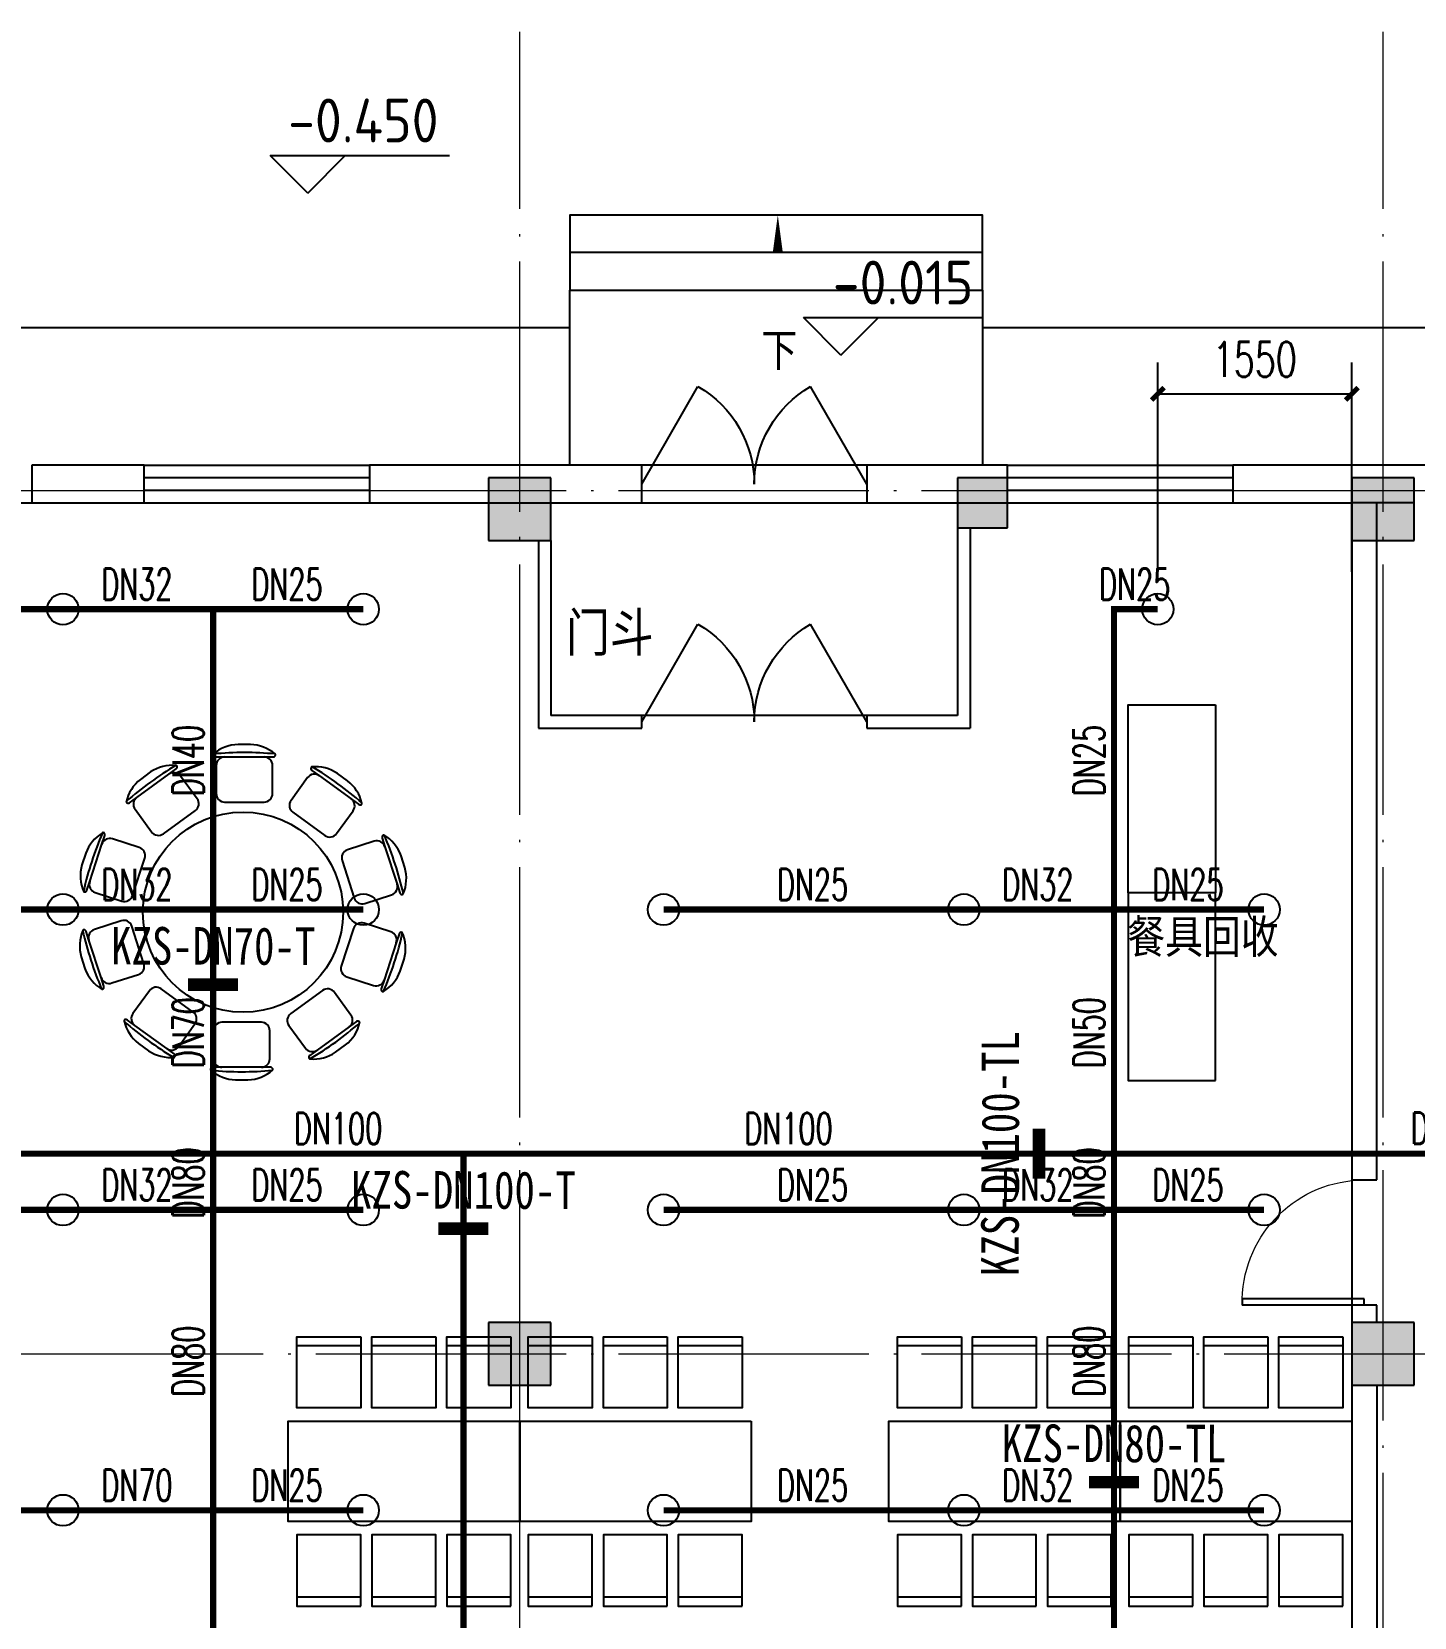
# Model space of a CAD drawing. Extents: x 1475400 to 1714963, y -629303 to -315532.
# Drawn here: x 1611445 to 1622495, y -374917 to -362248 of the extents above; entities that cross this region are included whole.
import ezdxf
from ezdxf.enums import TextEntityAlignment as Align

# ---------------------------------------------------------------- set-up
doc = ezdxf.new("R2010")
doc.units = 0
doc.header["$LTSCALE"] = 1000
doc.linetypes.add('DOTE', pattern=[2.42, 2, -0.2, 0.02, -0.2])
for name, color, linetype in [('A-ANNO-IDEN', 3, 'Continuous'), ('A-ANNO-IDEN-LEVL', 3, 'Continuous'), ('A-ANNO-TXT', 7, 'Continuous'), ('COLUMN', 255, 'Continuous'), ('E2-楼梯、坡道', 52, 'Continuous'), ('fur', 253, 'Continuous'), ('P-ANNO-DIMS', 4, 'Continuous'), ('P-SPRN-IDEN', 4, 'Continuous'), ('P-SPRN-NAZL', 3, 'Continuous'), ('P-SPRN-PIPE', 6, 'Continuous'), ('PUB_HATCH', 8, 'Continuous'), ('PUB_TEXT', 7, 'Continuous'), ('WALL', 2, 'Continuous'), ('WALL-MOVE', 6, 'Continuous'), ('WINDOW', 4, 'Continuous'), ('建筑底图', 7, 'Continuous'), ('抗震支吊架', 2, 'Continuous'), ('洁具', 253, 'Continuous')]:
    doc.layers.add(name, color=color, linetype=linetype)
doc.layers.add('DOTE', color=8, linetype='DOTE', lineweight=9)
doc.styles.add('-黑体_T3', font='', dxfattribs={"width": 0.8})
doc.styles.add('_TWT_PIPEDN', font='SIMPLEX', dxfattribs={"width": 0.8, "height": 2.5, "bigfont": 'HZTXT'})
doc.styles.add('A_DIM_T3', font='SIMPLEX', dxfattribs={"width": 0.7, "bigfont": 'HZ'})
doc.styles.add('kzcad', font='', dxfattribs={"width": 0.8})
doc.styles.get("Standard").update_dxf_attribs({"font": 'geniso.shx', "bigfont": 'hztxt.shx'})
doc.styles.get('-黑体_T3').set_extended_font_data('SimHei')
doc.styles.get('kzcad').set_extended_font_data('SimSun')
doc.dimstyles.new('_TWT_ARCH&&100', dxfattribs={"dimtxt": 280, "dimasz": 100, "dimexe": 250, "dimexo": 300, "dimgap": 135, "dimtad": 1, "dimdec": 0, "dimzin": 0, "dimdsep": 46, "dimtxsty": 'A_DIM_T3', "dimblk": 'ARCHTICK', "dimcen": 0.09, "dimclrt": 7, "dimazin": 2, "dimtfac": 1, "dimtdec": 0, "dimtix": 1, "dimtmove": 2, "dimatfit": 3, "dimfxl": 1, "dimtolj": 1, "dimtzin": 0, "dimarcsym": 0})

# ---------------------------------------------------------------- blocks, each defined once
blk = doc.blocks.new('$DorLib2D$00000231')
at = {"color": 0}
for p, q in [((-0.5, 0), (-0.25, 0.433)), ((0.5, 0), (0.25, 0.433))]:
    blk.add_line(p, q, dxfattribs=at)
for centre, start, end in [((-0.5, 0), 0, 60), ((0.5, 0), 120, 180)]:
    blk.add_arc(centre, 0.5, start, end, dxfattribs=at)
blk = doc.blocks.new('$DorLib2D$00000001')
for p, q in [((0.45, 0.975), (0.5, 0.975)), ((0.45, 0), (0.45, 0.975)), ((0.5, 0), (0.5, 0.975)), ((0.5, 0), (0.45, 0))]:
    blk.add_line(p, q)
at = {"lineweight": 13}
blk.add_arc((0.475, 0), 0.975, 91.4693, 180, dxfattribs=at)
blk = doc.blocks.new('$WINLIB2D$00000001')
at = {"color": 0}
for points in [[(-0.5, 0.5), (-0.5, -0.5)], [(-0.5, 0.5), (0.5, 0.5)], [(0.5, -0.5), (0.5, 0.5)], [(0.5, 0.1667), (-0.5, 0.1667)], [(0.5, -0.1667), (-0.5, -0.1667)], [(-0.5, -0.5), (0.5, -0.5)]]:
    blk.add_lwpolyline(points, dxfattribs=at)
blk = doc.blocks.new('$plan$00002719')
at = {"layer": 'fur'}
for p, q in [((-853, 1004), (-343, 1004)), ((-254, 1004), (256, 1004)), ((345, 1004), (856, 1004)), ((-853, -1004), (-343, -1004)), ((-254, -1004), (256, -1004)), ((345, -1004), (856, -1004))]:
    blk.add_line(p, q, dxfattribs=at)
for points in [[(-853, 1076), (-853, 507), (-343, 507), (-343, 1076), (-853, 1076)], [(-254, 1076), (-254, 507), (256, 507), (256, 1076), (-254, 1076)], [(345, 1076), (345, 507), (856, 507), (856, 1076), (345, 1076)], [(-925, -400), (-925, 400), (925, 400), (925, -400), (-925, -400)], [(-853, -1076), (-853, -507), (-343, -507), (-343, -1076), (-853, -1076)], [(-254, -1076), (-254, -507), (256, -507), (256, -1076), (-254, -1076)], [(345, -1076), (345, -507), (856, -507), (856, -1076), (345, -1076)]]:
    blk.add_lwpolyline(points, close=True, dxfattribs=at)
blk = doc.blocks.new('$plan$00002741')
at = {"layer": 'fur'}
for p, q in [((-147, 1240, 0), (168, 1240, 0)), ((-848, 917, 0), (-593, 1102, 0)), ((610, 1090, 0), (865, 905, 0)), ((-1225, 244, 0), (-1128, 543, 0)), ((1134, 523, 0), (1231, 223, 0)), ((-1134, -523, 0), (-1231, -223, 0)), ((1225, -244, 0), (1128, -543, 0)), ((-610, -1090, 0), (-865, -905, 0)), ((848, -917, 0), (593, -1102, 0)), ((147, -1240, 0), (-168, -1240, 0))]:
    blk.add_line(p, q, dxfattribs=at)
at = {"layer": 'fur', "elevation": 0}
for points in [[(-239, 1260, 0.414214), (-219, 1240), (-147, 1240, 0.414214), (-214, 1173), (-214, 948, 0.414214), (-147, 880), (168, 880, 0.414214), (236, 948), (236, 1173, 0.414214), (168, 1240), (241, 1240, 0.302537), (259, 1253, 0.324647), (256, 1264, 0.171658), (60, 1340), (-39, 1340, 0.176269)], [(-934, 879, 0.414214), (-906, 874), (-848, 917, 0.414214), (-863, 823), (-731, 641, 0.414214), (-636, 626), (-381, 811, 0.414214), (-366, 905), (-499, 1087, 0.414214), (-593, 1102), (-534, 1145, 0.302537), (-527, 1166, 0.324647), (-536, 1173, 0.171658), (-739, 1120), (-819, 1061, 0.176269)], [(547, 1160, 0.414214), (551, 1132), (610, 1090, 0.414214), (516, 1075), (384, 893, 0.414214), (399, 798), (653, 613, 0.414214), (748, 628), (880, 810, 0.414214), (865, 905), (924, 862, 0.302537), (946, 861, 0.324647), (950, 872, 0.171658), (836, 1049), (756, 1107, 0.176269)], [(-1273, 162, 0.414214), (-1247, 175), (-1225, 244, 0.414214), (-1182, 158), (-968, 89, 0.414214), (-883, 132), (-785, 432, 0.414214), (-829, 517), (-1043, 586, 0.414214), (-1128, 543), (-1105, 612, 0.302537), (-1111, 633, 0.324647), (-1123, 634, 0.171658), (-1256, 471), (-1287, 377, 0.176269)], [(1125, 617, 0.414214), (1112, 592), (1134, 523, 0.414214), (1049, 566), (835, 497, 0.414214), (792, 412), (889, 112, 0.414214), (974, 69), (1188, 138, 0.414214), (1231, 223), (1254, 154, 0.302537), (1271, 141, 0.324647), (1281, 147, 0.171658), (1293, 357), (1263, 451, 0.176269)], [(-1125, -617, 0.414214), (-1112, -592), (-1134, -523, 0.414214), (-1049, -566), (-835, -497, 0.414214), (-792, -412), (-889, -112, 0.414214), (-974, -69), (-1188, -138, 0.414214), (-1231, -223), (-1254, -154, 0.302537), (-1271, -141, 0.324647), (-1281, -147, 0.171658), (-1293, -357), (-1263, -451, 0.176269)], [(1273, -162, 0.414214), (1247, -175), (1225, -244, 0.414214), (1182, -158), (968, -89, 0.414214), (883, -132), (785, -432, 0.414214), (829, -517), (1043, -586, 0.414214), (1128, -543), (1105, -612, 0.302537), (1111, -633, 0.324647), (1123, -634, 0.171658), (1256, -471), (1287, -377, 0.176269)], [(-547, -1160, 0.414214), (-551, -1132), (-610, -1090, 0.414214), (-516, -1075), (-384, -893, 0.414214), (-399, -798), (-653, -613, 0.414214), (-748, -628), (-880, -810, 0.414214), (-865, -905), (-924, -862, 0.302537), (-946, -861, 0.324647), (-950, -872, 0.171658), (-836, -1049), (-756, -1107, 0.176269)], [(934, -879, 0.414214), (906, -874), (848, -917, 0.414214), (863, -823), (731, -641, 0.414214), (636, -626), (381, -811, 0.414214), (366, -905), (499, -1087, 0.414214), (593, -1102), (534, -1145, 0.302537), (527, -1166, 0.324647), (536, -1173, 0.171658), (739, -1120), (819, -1061, 0.176269)], [(239, -1260, 0.414214), (219, -1240), (147, -1240, 0.414214), (214, -1173), (214, -948, 0.414214), (147, -880), (-168, -880, 0.414214), (-236, -948), (-236, -1173, 0.414214), (-168, -1240), (-241, -1240, 0.302537), (-259, -1253, 0.324647), (-256, -1264, 0.171658), (-60, -1340), (39, -1340, 0.176269)]]:
    blk.add_lwpolyline(points, format="xyb", close=True, dxfattribs=at)
at = {"layer": 'fur'}
blk.add_circle((0, 0, 0), 800, dxfattribs=at)
for centre, radius, start, end in [((11, -1438, 0), 2713, 84.8023, 95.1977), ((854, -1157, 0), 2713, 120.8023, 131.1977), ((-229, 1256, 0), 10, 130.7265, 202.67), ((554, 1151, 0), 10, 94.7265, 166.67), ((-836, -1169, 0), 2713, 48.8023, 59.1977), ((-923, 882, 0), 10, 166.7265, 238.67), ((1371, -434, 0), 2713, 156.8023, 167.1977), ((1124, 606, 0), 10, 58.7265, 130.67), ((-1364, -454, 0), 2713, 12.8023, 23.1977), ((-1266, 171, 0), 10, 202.7265, 274.67), ((1364, 454, 0), 2713, 192.8023, 203.1977), ((-1371, 434, 0), 2713, 336.8023, 347.1977), ((1266, -171, 0), 10, 22.7265, 94.67), ((-1124, -606, 0), 10, 238.7265, 310.67), ((836, 1169, 0), 2713, 228.8023, 239.1977), ((-854, 1157, 0), 2713, 300.8023, 311.1977), ((923, -882, 0), 10, 346.7265, 58.67), ((-554, -1151, 0), 10, 274.7265, 346.67), ((-11, 1438, 0), 2713, 264.8023, 275.1977), ((229, -1256, 0), 10, 310.7265, 22.67)]:
    blk.add_arc(centre, radius, start, end, dxfattribs=at)
blk = doc.blocks.new('$plan$00002409')
at = {"layer": 'fur'}
blk.add_lwpolyline([(1500, -700), (0, -700), (0, 0), (1500, 0)], close=True, dxfattribs=at)
blk = doc.blocks.new('cDC')
at = {"layer": 'PUB_HATCH'}
for points in [[(1688263.9, -305748), (1688263.9, -305248), (1687763.9, -305248), (1687763.9, -305748)], [(1691913.9, -305648), (1691913.9, -305248), (1691513.9, -305248), (1691513.9, -305648)], [(1695163.9, -305748), (1695163.9, -305248), (1694663.9, -305248), (1694663.9, -305748)], [(1688263.9, -312498), (1688263.9, -311998), (1687763.9, -311998), (1687763.9, -312498)], [(1695163.9, -312498), (1695163.9, -311998), (1694663.9, -311998), (1694663.9, -312498)]]:
    blk.add_hatch(color=256, dxfattribs=at).paths.add_polyline_path(points)
for points in [[(1672913.9, -319048), (1672913.9, -319048), (1672913.9, -319048), (1672913.9, -319048), (1672913.9, -304048), (1688413.9, -304048)], [(1691713.9, -304048), (1691726.9, -304048)], [(1691726.9, -304048), (1710013.9, -304048), (1710013.9, -309898)]]:
    blk.add_lwpolyline(points)
at = {"layer": 'A-ANNO-IDEN'}
blk.add_lwpolyline([(1690076.9, -303903, 0, 0, 0), (1690076.9, -303148, 0, 80, 0), (1690076.9, -303448, 0, 0, 0)], format="xyseb", dxfattribs=at)
at = {"layer": 'A-ANNO-IDEN-LEVL'}
for p, q in [((1686319.5, -302972.7), (1686019.5, -302672.7)), ((1686019.5, -302672.7), (1687453.4, -302672.7)), ((1686319.5, -302972.7), (1686619.5, -302672.7)), ((1690581.9, -304267.9), (1690281.9, -303967.9)), ((1690281.9, -303967.9), (1691715.8, -303967.9)), ((1690581.9, -304267.9), (1690881.9, -303967.9))]:
    blk.add_line(p, q, dxfattribs=at)
at = {"layer": 'COLUMN'}
for p, q in [((1688263.9, -305248), (1687763.9, -305248)), ((1687763.9, -305248), (1687763.9, -305748)), ((1688263.9, -305748), (1688263.9, -305248)), ((1691913.9, -305248), (1691513.9, -305248)), ((1691513.9, -305248), (1691513.9, -305648)), ((1691913.9, -305648), (1691913.9, -305248)), ((1695163.9, -305248), (1694663.9, -305248)), ((1694663.9, -305248), (1694663.9, -305748)), ((1695163.9, -305748), (1695163.9, -305248)), ((1691513.9, -305648), (1691913.9, -305648)), ((1687763.9, -305748), (1688263.9, -305748)), ((1694663.9, -305748), (1695163.9, -305748)), ((1688263.9, -311998), (1687763.9, -311998)), ((1687763.9, -311998), (1687763.9, -312498)), ((1688263.9, -312498), (1688263.9, -311998)), ((1695163.9, -311998), (1694663.9, -311998)), ((1694663.9, -311998), (1694663.9, -312498)), ((1695163.9, -312498), (1695163.9, -311998)), ((1687763.9, -312498), (1688263.9, -312498)), ((1694663.9, -312498), (1695163.9, -312498))]:
    blk.add_line(p, q, dxfattribs=at)
at = {"layer": 'DOTE'}
for p, q in [((1688013.9, -344239.7), (1688013.9, -301683.3)), ((1694913.9, -344239.7), (1694913.9, -301683.3)), ((1667024.4, -305348), (1711285.5, -305348)), ((1667024.4, -312248), (1711285.5, -312248))]:
    blk.add_line(p, q, dxfattribs=at)
at = {"layer": 'E2-楼梯、坡道'}
for points in [[(1691713.9, -303448), (1691713.9, -303148), (1688413.9, -303148), (1688413.9, -303448)], [(1691713.9, -303748), (1691713.9, -303448), (1688413.9, -303448), (1688413.9, -303748)], [(1688413.9, -305148), (1688413.9, -303748), (1691713.9, -303748), (1691713.9, -305148)]]:
    blk.add_lwpolyline(points, dxfattribs=at)
at = {"layer": 'WALL'}
for p, q in [((1685013.9, -305148), (1684113.9, -305148)), ((1684113.9, -305148), (1684113.9, -305448)), ((1685013.9, -305448), (1685013.9, -305148)), ((1688013.9, -305148), (1686813.9, -305148)), ((1686813.9, -305148), (1686813.9, -305448)), ((1688988.9, -305148), (1688013.9, -305148)), ((1688988.9, -305448), (1688988.9, -305148)), ((1691713.9, -305148), (1690788.9, -305148)), ((1690788.9, -305148), (1690788.9, -305448)), ((1691913.9, -305148), (1691713.9, -305148)), ((1691913.9, -305248), (1691913.9, -305148)), ((1695088.9, -305148), (1693713.9, -305148)), ((1693713.9, -305148), (1693713.9, -305448)), ((1696113.9, -305148), (1695088.9, -305148)), ((1684113.9, -305448), (1685013.9, -305448)), ((1686813.9, -305448), (1687763.9, -305448)), ((1688263.9, -305448), (1688988.9, -305448)), ((1690788.9, -305448), (1691513.9, -305448)), ((1693713.9, -305448), (1694663.9, -305448)), ((1694663.9, -305748), (1694663.9, -310858.5)), ((1694863.9, -310858.5), (1694863.9, -305748)), ((1694663.9, -310858.5), (1694863.9, -310858.5)), ((1694863.9, -311858.5), (1694663.9, -311858.5)), ((1694663.9, -311858.5), (1694663.9, -311998)), ((1694863.9, -311998), (1694863.9, -311858.5)), ((1694663.9, -312498), (1694663.9, -318898)), ((1694863.9, -312498), (1694863.9, -318898))]:
    blk.add_line(p, q, dxfattribs=at)
at = {"layer": 'WALL-MOVE'}
for p, q in [((1691513.9, -305648), (1691513.9, -307147.4)), ((1691613.9, -305648), (1691613.9, -307247.4)), ((1688163.9, -305748), (1688163.9, -307247.4)), ((1688263.9, -305748), (1688263.9, -307147.4)), ((1688988.9, -307147.4), (1688263.9, -307147.4)), ((1688988.9, -307247.4), (1688988.9, -307147.4)), ((1691513.9, -307147.4), (1690788.9, -307147.4)), ((1690788.9, -307147.4), (1690788.9, -307247.4)), ((1688163.9, -307247.4), (1688988.9, -307247.4)), ((1690788.9, -307247.4), (1691613.9, -307247.4))]:
    blk.add_line(p, q, dxfattribs=at)
at = {"layer": 'WINDOW'}
for p, q in [((1690788.9, -305148), (1688988.9, -305148)), ((1690788.9, -307147.4), (1688988.9, -307147.4))]:
    blk.add_line(p, q, dxfattribs=at)
at = {"layer": '洁具'}
blk.add_lwpolyline([(1694663.9, -305448), (1694663.9, -340048), (1681363.9, -340048), (1681063.9, -339748), (1681063.9, -332998), (1674313.9, -332998), (1674313.9, -312498), (1681363.9, -312498), (1681363.9, -305448)], close=True, dxfattribs=at)
at = {"layer": 'WINDOW', "xscale": -1800, "yscale": 1800, "zscale": 1800}
for p in [(1689888.9, -305298), (1689888.9, -307197.4)]:
    blk.add_blockref('$DorLib2D$00000231', p, dxfattribs=at)
at = {"layer": 'WINDOW'}
for name, p, xscale, yscale, zscale, rotation in [('$WINLIB2D$00000001', (1685913.9, -305298), -1800, 300, -1800, 180), ('$WINLIB2D$00000001', (1692813.9, -305298), -1800, 300, -1800, 180), ('$DorLib2D$00000001', (1694763.9, -311358.5), -1000, 1000, 1000, 90)]:
    blk.add_blockref(name, p, dxfattribs=dict(at, xscale=xscale, yscale=yscale, zscale=zscale, rotation=rotation))
at = {"layer": '洁具'}
for name, p, rotation in [('$plan$00002409', (1692875.9, -308563), 90), ('$plan$00002719', (1687088.9, -313186.9), 180), ('$plan$00002719', (1688938.9, -313186.9), 180), ('$plan$00002719', (1691888.9, -313186.9), 180), ('$plan$00002719', (1693738.9, -313186.9), 180)]:
    blk.add_blockref(name, p, dxfattribs=dict(at, rotation=rotation))
blk.add_blockref('$plan$00002741', (1685802.7, -308718.3), dxfattribs=at)
at = {"layer": '洁具', "xscale": -1, "rotation": 90}
blk.add_blockref('$plan$00002409', (1692875.9, -308563), dxfattribs=at)
at = {"layer": 'A-ANNO-TXT', "color": 7}
for s, p in [('-0.450', (1686163.2, -302567.7)), ('-0.015', (1690516.3, -303862.9))]:
    blk.add_text(s, height=350, dxfattribs=at).set_placement(p)
at = {"layer": 'A-ANNO-TXT', "color": 7, "style": '-黑体_T3', "width": 0.8}
blk.add_text('下', height=262.9, dxfattribs=at).set_placement((1689945.2, -304358))
at = {"layer": 'PUB_TEXT'}
for s, height, p in [('门斗', 350, (1688384.5, -306670.1)), ('餐具回收', 302.47, (1692870.2, -309076.2))]:
    blk.add_text(s, height=height, dxfattribs=at).set_placement(p)
blk = doc.blocks.new('$TwtSys$00000125')
blk.add_circle((0, 0, 0), 1)
blk = doc.blocks.new('_ArchTick')
at = {"color": 0, "linetype": 'ByBlock', "const_width": 0.4}
blk.add_lwpolyline([(-0.5, -0.5), (0.5, 0.5)], dxfattribs=at)
blk = doc.blocks.new('*D477')
at = {"layer": 'Defpoints', "color": 0, "transparency": 16777216}
for p in [(1621995, -365141), (1620445, -366862), (1621995, -366862)]:
    blk.add_point(p, dxfattribs=at)
at = {"layer": 'P-ANNO-DIMS', "color": 0, "lineweight": -2, "transparency": 16777216}
for p, q in [((1620445, -366562), (1620445, -364891)), ((1621995, -366562), (1621995, -364891)), ((1620445, -365141), (1621995, -365141))]:
    blk.add_line(p, q, dxfattribs=at)
at = {"layer": 'P-ANNO-DIMS', "color": 0, "lineweight": -2, "transparency": 16777216, "xscale": 100, "yscale": 100, "zscale": 100, "rotation": 180}
blk.add_blockref('_ArchTick', (1620445, -365141), dxfattribs=at)
at = {"layer": 'P-ANNO-DIMS', "color": 0, "lineweight": -2, "transparency": 16777216, "xscale": 100, "yscale": 100, "zscale": 100}
blk.add_blockref('_ArchTick', (1621995, -365141), dxfattribs=at)
at = {"layer": 'P-ANNO-DIMS', "color": 7, "transparency": 16777216, "insert": (1621220, -364866), "char_height": 280, "attachment_point": 5, "style": 'A_DIM_T3'}
blk.add_mtext('\\A1;1550', dxfattribs=at)

msp = doc.modelspace()

# ---------------------------------------------------------------- hatches: boundary and pattern name
at = {"layer": 'P-SPRN-PIPE'}
for points in [[(1620094.6, -366862.2), (1620069.6, -366862.2), (1620069.6, -366837.2)], [(1620094.6, -366862.2), (1620094.6, -366837.2), (1620069.6, -366837.2)]]:
    msp.add_hatch(color=256, dxfattribs=at).paths.add_polyline_path(points)

# ---------------------------------------------------------------- linework, layer by layer
for p, q in [((1622494.6, -366012.2), (1621994.6, -366012.2)), ((1622194.6, -366312.2), (1622194.6, -366012.2))]:
    msp.add_line(p, q)
at = {"layer": 'P-SPRN-PIPE', "const_width": 50}
for points in [[(1609294.6, -366862.2), (1611694.6, -366862.2)], [(1611694.6, -366862.2), (1612894.6, -366862.2)], [(1612894.6, -366862.2), (1614094.6, -366862.2)], [(1612894.6, -369262.2), (1612894.6, -366862.2)], [(1620094.6, -369262.2), (1620094.6, -366862.2)], [(1620444.6, -366862.2), (1620094.6, -366862.2)], [(1609294.6, -369262.2), (1611694.6, -369262.2)], [(1611694.6, -369262.2), (1612894.6, -369262.2)], [(1612894.6, -369262.2), (1614094.6, -369262.2)], [(1612894.6, -371212.2), (1612894.6, -369262.2)], [(1618894.6, -369262.2), (1616494.6, -369262.2)], [(1620094.6, -369262.2), (1618894.6, -369262.2)], [(1621294.6, -369262.2), (1620094.6, -369262.2)], [(1620094.6, -371212.2), (1620094.6, -369262.2)], [(1607644.6, -371212.2), (1612894.6, -371212.2)], [(1612894.6, -371662.2), (1612894.6, -371212.2)], [(1612894.6, -371212.2), (1614894.6, -371212.2)], [(1620094.6, -371662.2), (1620094.6, -371212.2)], [(1609294.6, -371662.2), (1611694.6, -371662.2)], [(1611694.6, -371662.2), (1612894.6, -371662.2)], [(1612894.6, -371662.2), (1614094.6, -371662.2)], [(1612894.6, -374062.2), (1612894.6, -371662.2)], [(1618894.6, -371662.2), (1616494.6, -371662.2)], [(1620094.6, -371662.2), (1618894.6, -371662.2)], [(1621294.6, -371662.2), (1620094.6, -371662.2)], [(1620094.6, -374062.2), (1620094.6, -371662.2)], [(1609294.6, -374062.2), (1611694.6, -374062.2)], [(1611694.6, -374062.2), (1612894.6, -374062.2)], [(1612894.6, -374062.2), (1614094.6, -374062.2)], [(1612894.6, -376462.2), (1612894.6, -374062.2)], [(1616494.6, -374062.2), (1618894.6, -374062.2)], [(1618894.6, -374062.2), (1620094.6, -374062.2)], [(1620094.6, -374062.2), (1621294.6, -374062.2)], [(1620094.6, -376462.2), (1620094.6, -374062.2)]]:
    msp.add_lwpolyline(points, dxfattribs=at)
at = {"layer": 'P-SPRN-PIPE', "color": 2, "const_width": 50}
for points in [[(1614894.6, -371212.2), (1620094.6, -371212.2)], [(1614894.6, -382462.2), (1614894.6, -371212.2)], [(1620094.6, -371212.2), (1624094.6, -371212.2)]]:
    msp.add_lwpolyline(points, dxfattribs=at)
at = {"layer": '抗震支吊架', "color": 2, "const_width": 100}
for points in [[(1612694.6, -369862.2), (1613094.6, -369862.2)], [(1619494.6, -371412.2), (1619494.6, -371012.2)], [(1614694.6, -371812.2), (1615094.6, -371812.2)], [(1619894.6, -373837.2), (1620294.6, -373837.2)]]:
    msp.add_lwpolyline(points, dxfattribs=at)

# ---------------------------------------------------------------- block references
at = {"layer": 'P-SPRN-NAZL', "xscale": 125, "yscale": 125, "zscale": 125}
for p in [(1611694.6, -366862.2), (1614094.6, -366862.2), (1620444.6, -366862.2), (1611694.6, -369262.2), (1614094.6, -369262.2), (1616494.6, -369262.2), (1618894.6, -369262.2), (1621294.6, -369262.2), (1611694.6, -371662.2), (1614094.6, -371662.2), (1616494.6, -371662.2), (1618894.6, -371662.2), (1621294.6, -371662.2), (1611694.6, -374062.2), (1614094.6, -374062.2), (1616494.6, -374062.2), (1618894.6, -374062.2), (1621294.6, -374062.2)]:
    msp.add_blockref('$TwtSys$00000125', p, dxfattribs=at)
at = {"layer": '建筑底图'}
msp.add_blockref('cDC', (-72669.3, -60564.2), dxfattribs=at)

# ---------------------------------------------------------------- texts
at = {"layer": 'P-SPRN-IDEN', "color": 251, "style": '_TWT_PIPEDN', "width": 0.64}
for s, p in [('DN32', (1612001.3, -366787.2)), ('DN25', (1613201.3, -366787.2)), ('DN25', (1619976.3, -366787.2)), ('DN32', (1612001.3, -369187.2)), ('DN25', (1613201.3, -369187.2)), ('DN25', (1617401.3, -369187.2)), ('DN32', (1619201.3, -369187.2)), ('DN25', (1620401.3, -369187.2)), ('DN32', (1612001.3, -371587.2)), ('DN25', (1613201.3, -371587.2)), ('DN25', (1617401.3, -371587.2)), ('DN32', (1619201.3, -371587.2)), ('DN25', (1620401.3, -371587.2)), ('DN25', (1613201.3, -373987.2)), ('DN25', (1617401.3, -373987.2)), ('DN32', (1619201.3, -373987.2)), ('DN25', (1620401.3, -373987.2))]:
    msp.add_text(s, height=250, dxfattribs=at).set_placement(p)
for s, p in [('DN40', (1612819.6, -368355.5)), ('DN25', (1620019.6, -368355.5)), ('DN50', (1620019.6, -370530.5))]:
    msp.add_text(s, height=250, rotation=90, dxfattribs=at).set_placement(p)
at = {"layer": 'P-SPRN-IDEN', "style": '_TWT_PIPEDN', "width": 0.64}
for s, p in [('DN70', (1612819.6, -370530.5)), ('DN80', (1612819.6, -371730.5)), ('DN80', (1620019.6, -371730.5)), ('DN80', (1612819.6, -373155.5)), ('DN80', (1620019.6, -373155.5))]:
    msp.add_text(s, height=250, rotation=90, dxfattribs=at).set_placement(p)
for s, p in [('DN100', (1613540.3, -371137.2)), ('DN100', (1617140.3, -371137.2)), ('DN100', (1622466.2, -371134.2)), ('DN70', (1612001.3, -373987.2))]:
    msp.add_text(s, height=250, dxfattribs=at).set_placement(p)
at = {"layer": '抗震支吊架', "color": 2, "style": 'kzcad', "width": 0.8}
for s, rotation, p in [('KZS-DN70-T', 359.88539, (1612894.6, -369702.2)), ('KZS-DN100-TL', 89.88539, (1619334.6, -371212.2)), ('KZS-DN100-T', 359.88539, (1614894.6, -371652.2)), ('KZS-DN80-TL', 359.88539, (1620094.6, -373677.2))]:
    msp.add_text(s, height=300, rotation=rotation, dxfattribs=at).set_placement(p, align=Align.CENTER)

# ---------------------------------------------------------------- dimensions: what is measured, and where the dimension line sits
at = {"layer": 'P-ANNO-DIMS'}
dim = msp.add_aligned_dim(p1=(1620444.6, -366862.2), p2=(1621994.6, -366862.2), distance=1721.3, dimstyle='_TWT_ARCH&&100', dxfattribs=at)
dim.commit()
dim.dimension.update_dxf_attribs({"geometry": '*D477', "text_midpoint": (1621219.6, -364865.9)})

doc.saveas('drawing.dxf')
